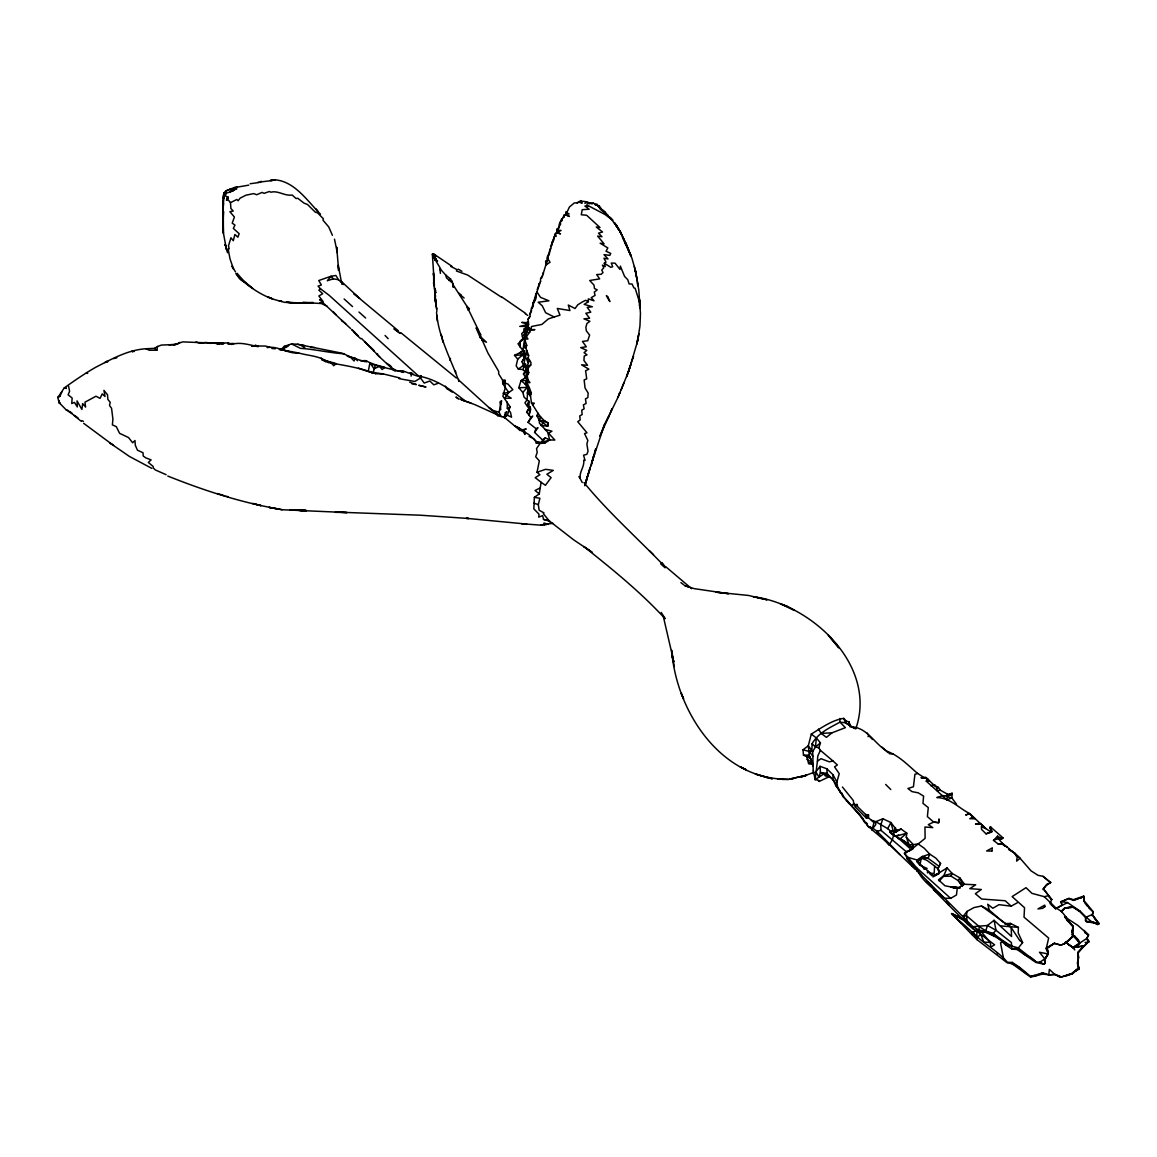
<?xml version="1.0" encoding="UTF-8"?>
<svg xmlns="http://www.w3.org/2000/svg" width="1157" height="1157" viewBox="0 0 1157 1157"><rect width="100%" height="100%" fill="white"/><g stroke="black" fill="none" stroke-linecap="round" stroke-linejoin="round"><path stroke-width="1.5" d="M223.156 200.06L223.127 219.136L223.373 198.541M630.073 366.639L637.637 340.953L639.951 326.028L640.457 313.504L638.78 289.829L635.511 270.883L631.91 258.17L624.115 239.542M433.629 272.922L433.716 283.667L435.509 296.525M526.507 383.386L526.84 382.316L529.949 382.678L527.028 378.556L526.507 383.386L528.547 393.814L530.499 395.81L531.482 402.983L537.904 413.15L536.92 415.768L539.22 420.121L539.451 423.231L554.868 440.079L549.705 439.935L544.788 443.117L540.001 443.435L536.53 448.627L537.21 452.401L535.677 456.755L539.336 460.876L537.022 472.287L539.9 474.76L535.228 477.667L541.1 482.281L539.263 493.923L534.36 497.336L533.84 508.863L538.974 514.142L538.714 517.15L542.619 515.617L543.53 519.406L549.315 520.954L550.342 522.458M906.857 858.74L915.418 867.88L914.912 869.066C900.941 855.63 887.115 841.906 872.031 829.829L873.983 822.598L868.502 817.825L868.517 814.904L865.552 814.47L857.814 806.877L857.106 804.477L852.434 804.679L853.866 803.782L853.288 800.47L842.441 787.035M223.475 203.372L223.084 209.764L223.851 194.116L225.629 192.785L223.272 195.244L223.243 198.585L224.096 192.698L226.801 190.5L233.931 187.694L248.798 185.134M223.041 220.756L223.46 211.485L222.939 230.445L226.468 249.608M223.113 218.861L223.402 233.338L223.258 206.929M434.482 257.013L434.005 254.482L435.018 254.959L433.615 255.871L432.371 254.135L434.439 286.155M912.439 848.558C906.9 840.329 897.037 838.333 889.863 832.302L891.671 831.362L896.024 831.999L896.863 830.292L890.89 822.511L882.863 818.751L875.777 821.672L875.733 824.623L872.899 828.325L876.919 831.145L900.132 854.734M528.084 386.438L527.071 399.758L524.945 402.838L528.908 408.435L526.652 412.167L530.861 417.388L528.055 422.348L535.995 428.654L537.991 427.685L534.592 432.385L542.416 439.877L542.127 442.393L544.788 443.117M964.605 920.77C928.449 898.873 978.432 932.817 977.072 939.701L971.88 934.523L972.589 932.325L976.768 930.792L977.072 939.701L1007.313 962.913C1016.873 963.636 1023.627 970.954 1030.757 976.494L1042.905 972.835L1048.806 974.83L1055.141 974.527L1060.665 977.246L1072.423 973.688L1079.134 968.308C1075.359 963.275 1080.074 957.88 1077.745 952.601C1091.716 937.937 1093.9 936.62 1077.745 952.601L1078.555 957.779L1077.529 963.839L1079.279 969.089L1075.779 970.839L1079.134 968.308M1073.248 900.348L1084.051 896.501L1083.747 901.505L1083.704 896.198L1073.378 899.669L1068.88 898.28L1060.911 901.882L1068.808 898.627L1073.248 900.348L1078.295 898.743M1043.05 889.617L1046.695 884.931L1050.657 882.429L1042.978 876.326L1037.974 875.314L1030.959 870.787L1020.069 858.263L1007.183 847.112L1001.875 843.974L998.361 844.176L993.473 840.372L998.216 838.579L1001.007 839.375L1002.888 837.755L990.609 826.995L989.9 827.371L992.055 831.362L991.448 832.158L985.576 828.499L969.826 813.631C958.835 808.193 950.287 797.882 936.837 797.563L942.666 795.597L946.339 795.987L952.269 793.456L947.728 794.324L940.381 790.202L938.385 787.425L933.858 784.967L925.99 777.518L923.908 777.461L917.617 773.44L914.927 774.308L913.437 786.746L907.927 788.524L911.962 791.605L918.224 792.82L923.604 796.103L922.953 803.348L928.276 807.586L927.393 816.611L933.656 822.077L938.66 822.873L939.05 818.939L938.703 822.54L933.656 822.077L928.29 824.623L932.773 827.631L924.964 826.995L925.108 838.362L913.104 848.081L904.412 853.244L907.319 858.089L916.503 870.136L972.921 926.685L987.485 925.499L996.003 930.271L1011.334 942.492L1011.927 949.044L1017.133 949.521L1035.934 962.479L1043.773 964.157L1045.248 963.304C1042.023 957.331 1052.508 954.135 1046.376 948.104L1048.647 938.067L1024.032 917.168L1024.538 907.724L1012.115 896.603L1026.013 887.679L1031.986 893.378L1044.294 896.675L1047.953 895.822L1051.727 899.278L1050.05 903.747M556.098 236.52L555.519 233.439L551.961 243.635L555.519 233.439L561.087 230.417L557.081 230.243L556.589 233.381M338.509 268.786L336.701 247.15L337.164 251.373M540.521 281.686L540.637 278.273L542.561 275.626L545.815 265.054L545.699 261.28L547.999 260.253L547.362 256.435L549.257 254.15L550.443 248.509L548.23 255.278M551.397 245.573L552.193 241.929L550.689 249.174M554.203 317.004L545.641 312.723L542.271 305.795L538.207 302.237L548.939 300.82L540.55 297.363L536.79 291.766L535.503 299.301L533.232 302.758L540.55 281.31M850.279 726.336L848.949 721.794L846.389 721.259L843.786 718.367C831.999 720.044 821.427 727.927 811.317 734.044L808.295 745.788L809.596 757.893L803.479 755.174L803.016 749.765L809.249 751.486L811.881 750.719L812.084 743.734C818.259 732.844 829.598 727.782 839.982 722.142L845.478 722.763L854.821 728.534L851.769 726.856C867.663 727.796 874.692 744.211 887.433 751.428C899.379 755.94 908.158 765.384 917.617 773.44M545.699 261.28L545.815 265.054L550.052 262.249L547.348 257.982L549.257 254.15M640.009 306.243L640.197 308.34L639.749 301.095M1010.423 923.402L1010.538 924.602L1004.753 923.619L1010.423 923.402L1018.377 927.379L1018.203 932.875L1022.629 942.565L1017.133 949.521M542.561 275.626L541.519 278.331M338.408 270.42L338.263 265.271L341.517 282.655M828.354 777.085L819.272 781.409L818.057 780.049L815.107 779.659L813.429 770.634M1003.509 922.491L989.293 910.111L981.425 906.018L973.992 907.58L967.021 911.427L966.457 915.679L979.241 926.627L978.634 932.368L985.316 932.209L993.386 935.724L1011.985 946.18L1017.986 947.829L1036.412 962.118L1040.013 962.118L1043.773 964.157M458.62 379.409L458.982 381.362L455.67 372.916C448.019 353.767 438.214 333.823 436.536 312.39M528.474 389.49L525.177 384.066L527.303 380.393L523.485 374.015L524.974 371.86L523.181 369.633L525.22 356.443L522.038 361.736L523.398 365.453L526.045 368.215L527.317 376.285L521.055 380.595L518.799 387.711L522.819 392.44L524.092 397.169L528.691 401.392L527.404 405.847L529.125 401.146L528.908 408.435L530.224 407.062L530.658 409.535L529.024 415.522L530.224 407.062L526.652 412.167M433.716 283.667L434.237 278.779L433.21 273.703M223.793 196.618L223.663 198.802L224.444 194.824L226.165 193.335L224.444 194.824L224.068 196.965L225.861 193.421M453.023 283.479L453.313 287.254L453.023 283.479L446.573 278.013L445.561 274.874L440.022 268.742L440.369 273.414M924.024 868.95L927.104 868.43L919.887 865.32L921.276 858.132L926.959 860.374L934.61 866.029L934.162 873.318L929.664 873.535M580.308 201.043L582.231 203.097C572.469 201.014 586.989 200.132 589.607 203.589L585.76 202.562L584.863 203.415M480.401 336.629L480.329 337.743L480.545 334.532L466.806 306.157L452.951 284.579M501.241 404.27L501.502 400.597L499.115 412.311L501.169 416.549L492.925 410.909M526.233 332.883L527.346 321.805L528.503 323.034L526.03 332.507M908.549 851.263L912.555 849.195L913.379 844.668L906.307 837.205L906.784 833.17L901.101 829.034L896.863 830.292L894.853 832.505L895.431 827.559L894.318 832.1M526.84 350.571L525.452 357.123L526.507 358.93L529.487 360.174L527.144 366.162L528.749 372.597L527.028 375.88L527.896 368.418L530.774 364.99L530.976 362.517L528.214 358.005L528.633 355.401L525.784 347.838L526.724 345.321L524.627 339.131L529.776 332.088L530.296 329.571L534.896 329.644L527.144 330.164L525.466 333.158L526.001 336.224L527.997 339.03L524.627 339.131L524.613 347.621L525.784 347.838M548.071 422.681L547.767 426.239L540.984 425.4L544.802 421.148L548.071 422.681L547.767 426.239L539.22 420.121L540.753 417.084L537.904 413.15M524.671 352.205L524.15 358.106L522.689 354.895L519.855 352.755L514.518 355.344L517.743 359.104L516.138 365.858L518.336 369.069L523.181 369.633M949.492 794.338L952.225 793.803L951.792 797.867L946.99 799.877L947.279 796.811L951.965 793.181M813.284 773.614L812.735 751.5L815.497 746.945L816.336 737.949L811.317 734.044M976.985 929.765L972.589 932.325C982.958 943.519 997.334 950.447 1007.429 962.248L1012.361 962.436L1012.115 963.767L1030.627 977.159L1042.761 974.02L1048.806 974.83L1049.356 969.392L1054.837 974.396L1060.665 977.246L1071.975 973.297L1076.531 969.682L1078.642 967.209L1077.471 962.19M870.368 826.966L872.031 829.829L870.368 826.966L868.068 826.546L866.203 822.627L864.858 822.728L860.678 816.061L844.162 797.318L835.672 785.386L833.156 779.63L843.265 796.811L862.717 818.433L868.068 826.546M1017.712 902.532L1011.204 906.162L1005.187 900.753L981.671 899.032L975.351 893.696L981.324 889.502L969.783 888.648L975.698 884.801L964.504 884.252L957.244 888.2L956.477 894.983L950.649 898.353L944.618 898.266C934.813 889.502 920.437 880.419 916.431 867.562L904.412 853.244M1083.964 900.493L1093.278 911.788L1092.237 914.58L1099.15 923.705L1091.904 921.724L1086.611 921.724L1085.57 920.813L1085.989 917.053L1080.349 911.369L1067.535 902.576L1060.983 901.534L1061.981 905.107L1055.546 908.737L1051.149 904.745M288.353 345.755L286.459 345.697L284.55 348.315L281.194 349.501L284.275 346.377L286.256 347.375L286.459 345.697L291.55 343.904L297.465 344.265L342.486 353.304L350.065 356.732L354.085 360.984L355.17 358.28L347.187 356.081L364.73 361.664M586.049 202.171L588.306 202.62L588.219 203.444L593.324 203.27L591.965 203.762M1044.597 959.847L1048.256 953.975L1039.478 952.269L1044.8 958.835L1044.872 963.521L1044.597 959.847L1048.213 953.787L1046.376 948.104L1054.389 943.505L1060.824 945.139L1064.498 943.75L1072.698 936.606L1073.146 926.323L1064.628 916.807L1066.147 917.139L1070.196 923.864M525.813 377.876L526.666 370.934L524.974 371.86L526.045 368.215L525.64 363.761L518.336 369.069M481.833 340.172L486.475 342.226L480.806 336.976L487.965 353.102L498.681 371.383L498.667 373.885L502.615 380.147L505.059 380.277L505.117 388.145L502.876 396.215L510.107 406.772L507.388 415.218L504.307 417.344L500.938 416.462L475.021 404.704L459.936 399.107M1042.761 974.02L1042.905 972.835L1034.156 976.436L1034.358 975.438L1030.757 976.494M1072.467 931.66L1073.146 926.323L1071.961 931.052L1072.698 936.606L1064.498 943.75M226.555 200.306L228.189 197.341L226.555 200.306L226.859 197.992L228.189 197.341L224.342 195.186L225.702 194.014L224.444 194.824L224.096 192.698M556.589 232.615L560.494 233.931L557.356 232.152L556.922 229.216L558.947 228.088L559.221 224.299L561.637 218.977L563.922 217.126L563.951 215.216L569.114 213.915L565.787 212.367L567.176 211.803L569.389 207.06L574.176 203.039L578.11 202.518M889.863 832.302L891.714 831.03L896.024 831.999L901.101 829.034M1017.321 855.905L1016.613 861.112L1020.069 858.263L1014.834 853.157L1008.73 849.412M900.71 838.391L906.784 833.17L895.214 836.424L889.95 831.637L892.38 834.226M563.633 217.458L563.951 215.216L563.126 217.545M939.108 866.362L928.116 858.32L922.346 857.742L916.879 861.69L917.125 860.013L922.245 856.542L929.693 854.097L935.854 858.118L940.554 863.426L937.98 868.502L939.282 873.361L934.61 876.109M917.038 871.395L916.431 867.562L950.649 898.353M433.542 283.523L434.237 278.779M526.594 332.898L527.071 329.803M848.558 724.383L848.949 721.794L850.279 727.059M517.743 359.104L522.689 354.895L524.049 351.67L520.303 347.172L520.216 341.127L522.921 338.582L521.677 333.693L526.854 328.472M940.554 863.426L937.98 868.502L939.383 872.696L933.627 875.632L933.048 877.035M224.068 196.965L224.342 195.186M939.224 881.041L943.548 876.341L947.091 867.924L952.139 873.419L959.789 877.859L964.504 884.252M991.853 850.771L992.316 847.893L986.617 850.973L992.185 851.06M377.515 353.666L377.327 354.809L393.091 369.531L393.77 368.996L396.07 370.891M230.417 344.193L227.915 343.687L228.059 342.92L215.636 343.253M997.262 954.337L997.508 953.006M637.637 340.953L638.982 333.693M922.679 856.686L928.116 858.32L929.693 854.097L924.096 848.11L917.978 843.843L913.379 844.668L912.555 849.195L909.156 844.885L902.807 840.358L912.28 848.717M77.967 417.851L66.151 409.838L59.484 402.998L59.137 400.539L59.094 402.81L60.309 403.431L59.094 402.81L57.85 397.502L64.271 387.899C74.265 380.798 84.851 373.436 95.785 367.232C111.607 359.147 127.762 349.906 145.956 348.749L149.354 350.253L156.86 350.209L157.569 346.493L161.416 345.061L176.095 344.468L168.965 344.844M368.519 370.182L369.951 362.705L365.424 360.594L360.449 360.796M1042.978 876.326L1050.585 882.762M1046.695 884.931L1050.657 882.429M595.233 451.418L595.768 448.728L585.948 482.267M842.137 793.297L840.242 792.299L837.567 787.208L836.901 782.031L839.23 773.671L834.544 766.831L837.379 764.965L832.997 760.988L829.309 761.841L820.949 758.688L817.421 761.248L815.107 779.659L823.871 773.859L827.053 773.426L833.04 779.977L832.968 774.713L826.893 768.812L820.082 766.31L815.916 771.893L818.968 777.186L820.4 772.5L820.082 766.31M1071.961 931.052L1073.277 935.377L1069.589 939.802L1064.078 943.779L1060.824 945.139L1054.461 943.172L1046.174 949.116M225.875 192.959L226.295 190.891L229.563 189.589M589.029 472.418L589.983 468.021L586.194 480.155M592.688 459.936L593.324 456.899L591.241 465.794M1083.704 896.198L1079.987 898.208L1084.051 896.501M371.99 373.393L373.118 372.742L375.403 364.788L369.951 362.705L373.971 368.721L379.568 366.379L402.144 371.889L404.516 371.527L416.52 375.794C434.757 378.151 450.999 389.576 465.071 400.915M1078.555 957.779L1077.673 953.455L1083.617 946.108L1072.915 947.626L1067.882 944.17M1085.57 920.813L1085.497 917.429L1092.237 914.58L1092.02 915.592L1093.278 911.788M535.677 294.08L535.503 299.301L533.623 303.322M525.683 336.412L525.018 339.363L522.921 338.582M985.316 932.209L987.485 925.499L994.051 920.307L1011.565 936.505L1011.146 927.495L981.425 906.018M411.097 376.112L411.704 373.653L410.041 372.973M531.786 308.688L533.232 302.758L533.348 305.405L531.786 308.688L533.348 305.405M979.502 823.162L975.496 824.059L979.212 824.348L979.502 823.162L983.175 825.838L985.576 828.499L981.411 826.778L981.57 829.41L986.039 833.835L991.448 832.158L989.9 827.371M893.942 833.619L892.423 839.707L889.458 844.465M527.028 375.88L528.749 372.597M590.186 550.92L573.698 539.871L549.17 520.824L543.327 513.65L544.021 512.927L539.148 510.223L538.309 504.611L539.914 498.262L534.36 497.336M585.659 483.38L587.394 476.684L584.878 485.766M946.99 799.877L926.294 781.192L926.815 779.211L927.827 779.124M433.615 255.871L434.005 254.482M527.115 328.154L525.423 333.983L527.086 330.931M632.749 358.757L633.486 356.24L626.675 376.459L630.305 366.205L628.728 371.223M537.224 289.496L539.509 283.393L538.931 283.87M584.863 485.116L585.644 482.527M435.046 257.968L435.09 260.094L436.334 259.298L434.15 256.926L435.582 256.738L434.497 255.856M566.583 212.975L565.759 213.597L565.874 212.425L566.019 214.797L565.787 212.367L566.583 212.975L566.019 214.797L569.418 216.417L565.585 214.826M257.895 182.285L272.04 180.564L272.3 179.754C293.516 179.48 306.938 200.523 320.46 214.146M591.733 463.031L592.89 459.488L592.456 460.558M594.553 454.151L593.151 458.432L604.547 424.402L599.876 436.175M628.902 370.717L617.867 397.574L604.937 423.997M623.84 383.155L621.251 389.721M832.997 760.988L820.385 750.329L818.809 747.798L820.472 742.895L816.336 737.949M882.863 818.751L880.723 825.086L881.056 830.379L906.481 851.914M587.366 476.901L589.347 471.087M527.187 393.12L528.055 390.69M530.499 395.81L528.445 390.762L529.414 388.014L526.84 382.316L527.91 379.424L527.158 375.403M534.592 432.385L535.995 428.654M610.867 411.69L611.966 408.898L608.553 417.185M619.414 393.698L619.863 392.541L617.867 397.574M524.483 340.693L522.79 350.484L519.855 352.755L524.801 350.73L522.689 354.895L514.518 355.344M943.548 876.341L951.04 876.167L952.139 873.419L943.649 875.675L938.515 879.855L944.965 885.756L957.244 888.2L960.324 887.607M449.871 360.203L450.492 358.684L449.581 358.135M530.282 395.622L531.352 393.033L529.414 388.014L527.259 386.163M855.746 728.939C877.729 666.042 812.026 604.099 753.221 596.708L766.946 599.76M1086.611 939.065L1088.563 934.856L1077.991 925.513L1065.626 917.414M57.85 397.502L60.019 396.084L61.928 391.746M520.303 347.172L518.018 343.745L523.543 339.16L526.073 333.418M516.253 426.499L518.972 427.916L520.274 430.606L504.409 417.373L506.795 411.762L505.219 412.615L504.409 418.01M629.133 368.707L630.782 365.005M1087.218 937.705L1088.563 934.856M820.385 750.329L817.739 756.143L817.421 761.248M214.363 343.05L218.977 344.077L223.778 343.528L182.835 341.894L173.579 344.902M1072.698 936.606L1073.277 935.377M527.028 380.147L525.177 384.066L521.055 380.595L527.303 380.393M535.995 443.261L536.674 441.8L529.024 434.728L514.561 425.66M599.991 436.059L608.539 416.809L604.793 424.156M551.961 243.635L553.841 239.832M891.454 831.637L887.723 828.687L890.89 822.511L893.508 832.028M1001.007 839.375L1002.888 837.755M379.756 357.021L361.476 338.423M436.796 311.45L436.984 308.066M523.543 339.16L525.654 335.617M522.038 361.736L525.22 356.443M529.747 395.708L531.352 393.033L528.445 390.762M527.144 330.164L528.72 327.576L527.144 324.293M851.769 726.856L845.478 722.763L846.389 721.259M1065.539 976.016L1072.423 973.688L1073.277 972.299M868.502 817.825L866.434 818.158L855.442 807.196L857.106 804.477M226.194 191.411L223.793 194.246L226.295 190.891M341.937 284.42L342.602 283.335L341.257 281.353L359.581 298.376L353.897 293.748L398.283 330.743M661.978 562.591L665.463 567.277C638.505 539.003 608.813 513.028 583.967 482.556M522.501 336.615L527.274 329.152M557.891 228.956L557.356 232.152M868.517 814.904L866.434 818.158L865.552 814.47M904.948 854.343L907.001 851.133L907.218 851.957M528.503 323.034L527.982 319.375L529.848 316.584L531.497 307.849M529.646 313.88L531.613 310.814M548.288 257.809L547.348 257.982L546.422 264.129L546.306 262.075M536.674 441.8L540.001 443.435L537.05 443.001L536.674 441.8L542.127 442.393L545.28 437.852L549.705 439.935L548.028 433.644L551.947 431.171L544.614 429.29M505.059 380.277L502.717 383.603L508.69 392.512L504.64 398.341L511.22 398.182L503.093 393.25L508.69 392.512L512.855 389.678L507.995 384.081L504.712 382.895L502.717 383.603L502.615 380.147M437.433 321.227L436.782 315.196M550.558 246.383L552.135 244.228M868.01 736.647L868.777 735.606L866.853 732.829M545.887 262.697L547.304 260.802M528.055 422.348L532.726 416.086L530.861 417.388M577.213 203.372L578.138 202.2M1036.412 962.118L1031.306 957.765L1024.046 954.221L1017.986 947.829L1011.927 949.044L1005.708 944.994L1005.78 942.825L993.125 933.424L986.111 931.197L978.634 932.368L973.5 929.129L967.816 924.429L963.029 916.503L967.021 911.427M1043.339 888.677L1051.655 899.611L1043.339 888.677L1046.825 884.266M1094.305 918.152L1099.15 923.705L1097.718 924.53L1091.904 921.724L1086.264 921.42L1098.152 923.995M366.885 361.085L366.162 361.953L365.424 360.594M946.339 795.987L947.728 794.324M435.582 256.738L434.526 257.968L434.15 256.926M260.195 182.416L261.178 181.259M532.784 404.921L534.303 403.171L531.482 402.983M522.819 392.44L527.187 387.436L518.799 387.711M1061.432 911.73L1064.7 908.014L1072.741 906.741L1079.871 911.73L1085.497 917.429M225.977 191.411L226.801 190.5M979.241 926.627L993.386 935.724L993.125 933.424L996.003 930.271L994.051 920.307M524.613 347.621L526.724 345.321M595.334 204.746L596.954 204.153L597.692 205.295L595.334 204.746L597.692 205.295L602.566 210.415L600.425 208.246M993.473 840.372L997.565 836.178L1001.485 838.507L998.216 838.579L997.565 836.178M1072.423 973.688L1076.531 969.682M523.485 374.015L526.666 370.934M916.879 861.69L922.245 856.542L928.116 858.32M554.536 236.592L555.461 235.724M1080.349 911.369L1072.958 907.218L1064.7 908.014L1061.316 911.21L1055.806 907.883L1044.294 896.675M977.115 937.575L980.688 934.263L994.601 944.835L990.869 947.033L990.291 942.405L982.51 933.236M479.634 335.385L480.545 334.532L480.329 337.743L476.077 327.908L478.246 329.731M950.432 795.163L952.269 793.456M286.256 347.375L288.845 345.017M467.905 310.09L469.38 308.774L466.806 306.157M957.244 888.2L960.108 887.795M1072.958 907.218L1065.105 907.985L1061.316 911.21L1066.147 917.139L1067.737 921.42M373.566 351.106L374.145 350.614L364.614 341.561M255.769 345.379L252.009 346.362L255.769 345.379L258.3 346.42M839.823 718.497L839.982 722.142L845.391 727.666L831.955 732.829L826.416 737.371L821.166 733.379L818.476 729.141M812.084 743.734L815.497 746.945L820.472 742.895M450.767 279.213L448.815 280.428L450.767 279.213L445.561 274.874M58.154 397.082L60.019 396.084M419.687 377.037L329.022 295.209L320.547 288.831L318.84 290.147L322.702 293.733L318.855 295.961L323.15 301.543L319.694 299.649L350.672 328.617M1001.875 843.974L1002.555 843.453L1007.183 847.112M803.016 749.765L808.295 745.788L811.881 750.719M1083.69 945.775L1073.32 947.597L1065.438 942.116L1072.915 947.626L1087.103 938.197L1088.708 942.073L1085.136 942.478M177.354 344.251L179.942 342.342M235.507 271.895L231.979 266.182L233.512 269.002L230.026 258.922L228.131 248.871L229.173 248.856L228.493 245.805L230.952 237.778L233.309 240.714L234.871 234.466L237.865 237.214L239.166 233.714L233.338 228.406L234.972 225.109L232.21 223.142L234.408 217.01L229.881 211.688L233.222 211.066L230.894 208.491L230.489 202.649L236.809 199.481L238.14 200.754L240.164 198.122L246.065 195.157L253.759 193.595L256.652 194.738L262.104 192.409L264.071 193.364L269.393 191.484L270.868 192.207C278.099 190.24 284.665 196.285 292.157 195.027L296.062 198.541L297.711 198.237L304.045 203.14L307.516 204.485L315.21 212.107L317.495 212.801L323.41 218.818L322.948 220.134L328.762 226.989L332.406 235.29M542.416 439.877L545.28 437.852M1073.32 947.597C1084.63 944.343 1078.093 938.674 1072.033 934.567M1044.8 958.835L1040.013 962.118L1040.114 963.26M526.363 327.272L523.759 329.051L524.786 333.115M1078.396 943.996L1072.915 947.626L1074.81 949.955M908.693 850.988L913.104 848.081M582.246 482.512L579.064 476.525L580.192 478.174C579.223 471.564 584.733 466.705 583.707 460.139L585.066 460.443L583.547 455.193L586.845 454.339L588.031 451.317L586.888 443.97L587.857 440.47L584.531 433.571L586.989 432.819L577.748 421.683L580.163 420.005L579.758 415.913L582.145 414.553L581.754 410.171L584.126 408.826L583.403 404.892L586.093 403.446L585.471 398.919L587.828 397.603L588.146 393.047L585.037 387.928L584.14 379.959L586.715 378.86L585.601 370.761L588.87 369.155L581.523 364.817L587.539 365.265L583.923 360.478L584.242 356.038L587.004 354.852L584.054 352.639L586.801 350.383L580.727 347.621L586.295 346.796L582.463 341.431L587.713 340.736L589.622 335.067L586.339 330.859L585.861 327.33L586.903 323.57L589.911 321.27L583.909 318.84L589.622 318.247L585.818 313.287L590.779 312.173L587.206 307.4L592.355 306.764L584.169 304.363L588.363 301.688L588.306 298.882L594.033 300.806L591.213 297.653L595.074 295.411L594.279 292.099L597.229 289.886L594.481 288.498L593.989 285.085L589.723 280.5L599.673 278.866L596.65 274.585L601.192 274.267L602.985 272.575L601.799 270.015L603.766 267.802L602.45 265.127L605.241 266.544L604.316 263.203L605.993 262.118L603.954 258.257L608.018 258.951L604.026 254.656L609.826 255.35L610.737 253.397L606.051 251.228L607.844 247.96L600.136 243.187L604.099 243.867L597.619 236.1L601.944 236.722L598.487 233.164L602.551 232.007L596.274 226.989L599.991 227.524L586.642 215.26L581.291 214.754L582.188 209.677L589.173 209.229L584.921 206.047L587.742 206.582L586.7 204.861L605.097 214.551L610.665 218.702L607.57 215.766L612.848 220.307L610.028 217.285L615.162 224.415M1070.167 938.573L1072.149 937.315M947.091 867.924L939.383 872.696L938.023 868.169M1054.461 943.172L1046.376 948.104L1048.256 953.975M145.956 348.749L154.474 348.344L157.569 346.493M973.312 816.697L969.812 818.693L975.076 818.78L970.246 814.557M504.307 417.344L503.411 416.679L507.388 415.218L511.539 417.2L510.497 412.413L507.33 408.334L510.107 406.772M433.513 255.234L432.689 255.35L432.675 254.034C433.904 257.244 430.939 252.226 435.018 254.959L432.371 254.135M528.214 358.005L526.507 358.93L527.997 362.503M979.212 824.348L980.615 823.596M981.411 826.778L983.175 825.838M600.714 208.723L597.648 205.845L599.152 205.758L602.754 211.138L600.078 207.971M434.945 293.025L436.232 292.359M873.983 822.598L875.777 821.672L887.723 828.687M539.509 488.254L535.069 490.481L539.263 493.923M813.805 772.457L801.758 776.752M1003.741 941.364L1000.545 942.868L1003.495 958.372M969.031 813.501L965.69 815.063L969.826 813.631M649.439 550.718L653.531 554.68M258.011 346.652C249.507 344.988 240.164 341.662 231.66 344.453L228.059 342.92M537.022 472.287L545.569 469.323L553.306 470.378L546.885 474.269L551.108 477.624L545.424 485.304L541.1 482.281M529.848 316.584L527.982 319.375M1067.535 902.576L1055.546 908.737L1050.599 903.038M986.039 833.835L992.055 831.362M939.282 873.361L933.627 875.632L921.42 865.523L917.125 860.013L907.464 857.221M998.361 844.176L1002.555 843.453M227.423 192.901L233.439 190.645L229.78 191.903M236.91 188.779L230.908 190.948L235.594 189.271M438.546 383.155L433.832 384.833L429.811 381.015L424.243 383.054L420.483 378.006L420.888 375.678L420.483 378.006L414.857 381.477L399.035 378.657M542.127 442.393L549.705 439.935M338.538 279.734L333.303 278.823L327.301 280.761L330.989 276.277L335.877 275.482L338.538 279.734L343.701 284.564M527.144 366.162L530.774 364.99M284.275 346.377L286.459 345.697M783.52 779.384L777.634 779.095L788.047 779.558L806.631 775.204L789.248 779.124M895.258 836.092L898.772 835.007M933.858 784.967L930.864 785.704L934.249 785.372L937.025 787.801L938.385 787.425M527.664 326.39L519.739 326.39L528.503 324.437M801.28 776.868L806.096 775.595M113.661 358.583L116.871 357.773M529.776 332.088L525.466 333.158L525.77 334.257M354.866 332.421L351.757 329.615L358.178 335.718M963.029 916.503L966.457 915.679L967.223 921.999L973.5 929.129M104.622 362.517L107.731 361.794L106.704 361.201M546.523 524.613L540.767 524.873L553.032 523.34M934.249 785.372L935.246 785.155M881.056 830.379L876.919 831.145L877.888 833.98M250.216 183.732L258.98 182.531M525.292 325.305L528.792 324.683M267.108 347.606C278.345 345.524 287.63 354.085 298.636 352.972C308.615 355.908 319.824 355.647 328.169 362.503C344.063 365.323 360.695 367.854 375.721 373.697L383.415 373.971L399.96 377.992M940.381 790.202L937.083 790.679L937.025 787.801M529.414 393.279L531.352 393.033M275.25 179.769L270.203 180.405L272.04 180.564M410.865 374.029L412.904 373.783L411.024 372.626M233.931 187.694L237.387 187.145M953.267 914.276L961.915 919.005M229.91 189.054L232.658 188.822M1048.806 974.83L1054.837 974.396L1061.085 976.71M313.258 302.599L298.651 303.148L286.184 302.165L291.824 302.946L297.407 302.801L284.55 302.353L279.141 300.849L281.961 301.384C265.242 298.39 250.013 288.021 237.952 276.364M210.024 343.34L212.917 343.152L205.324 342.472L200.32 343.311L195.938 342.009M313.113 302.599L302.801 302.483L320.605 303.481M790.014 778.936L793.297 778.733M436.334 259.298L435.09 260.094L435.625 259.342L437.577 261.034L435.206 259.703L440.643 268.843M344.453 353.854C329.586 352.899 315.022 349.269 300.444 348.373L291.55 343.904M913.379 844.668L909.156 844.885L906.307 837.205M1018.377 927.379L1000.819 925.933M821.166 733.379L831.955 732.829M787.83 779.225C721.028 780.006 676.209 711.439 671.696 650.35L674.198 666.548M227.915 343.687L234.003 343.455M1002.772 838.42L998.216 838.579L1004.883 846.273M221.652 343.586L223.778 343.528M340.621 512.204L335.27 512.291L347.071 512.565L282.192 509.731L269.104 507.431L282.192 509.731M397.834 370.905L404.516 371.527M302.252 510.512L306.229 510.454L296.525 510.179L302.252 510.512L298.448 510.295M803.479 755.174L808.873 755.116L811.259 759.527M254.93 346.059L265.242 346.015L269.885 347.187M926.294 781.192L929.563 781.192L925.99 777.518L920.958 777.735L925.282 777.866M812.735 751.5L809.249 751.486L813.053 756.447M812.098 763.577L808.598 763.533L806.646 756.288L809.596 757.893M297.465 344.265L304.681 345.581M521.662 523.832L526.768 524.092L466.271 518.307L468.686 518.495L420.136 515.198L339.869 512.218M310.712 347.389L314.718 347.534M990.291 942.405L983.812 942.145L980.688 934.263L976.768 930.792M323.251 302.989L319.867 302.845L327.185 306.258M526.507 322.629L521.807 322.413L528.46 323.685M541.606 525.235L526.565 524.078M271.837 348.488L275.236 348.778M322.008 359.552L336.181 363.616L333.737 365.713L330.757 362.488L322.008 359.552L321.256 358.019M372.337 364.426L379.568 366.379L382.143 369.531L384.775 367.319L375.403 364.788M282.843 350.05L279.3 349.428L298.636 352.972M813.067 764.054L808.598 763.533L811.505 761.928L807.008 759.44M1011.204 906.162L998.997 904.673L992.851 908.259L987.716 904.253L989.293 910.111M889.082 753.612L893.32 754.147M828.499 775.508L827.053 773.426L820.4 772.5L828.499 775.508L831.984 778.603M986.111 931.197L979.068 930.17L972.921 926.685M383.415 373.971L373.653 372.496L375.721 373.697M411.892 383.849L416.346 384.558L409.723 382.186M526.825 327.272L531.237 328.921L531.439 326.52L541.881 324.423L548.404 318.869L559.988 315.152L557.298 308.456L569.938 310.553L568.289 305.043L575.043 308.529L577.835 304.739L582.361 301.948L585.601 300.285L588.363 301.688M273.11 508.111L274.166 508.285M1004.753 923.619L1010.538 924.602M830.061 776.766L825.346 775.942L823.871 773.859M593.122 203.111L595.841 204.225M539.22 420.121L544.802 421.148L547.753 423.129M1011.985 946.18L1005.708 944.994L993.125 933.424M278.345 508.935C240.482 502.442 203.473 490.322 167.794 476.048M368.23 371.686L373.118 372.742M767.077 777.634L772.428 778.791L755.29 774.004L766.773 777.547M215.896 343.398L218.977 344.077M284.608 350.369L288.888 351.338M947.279 796.811L951.792 797.867L956.579 804.303M465.143 400.785L461.484 399.903L471.015 403.099M951.04 887.159L953.932 887.867M543.53 519.406L549.17 520.824M815.497 746.945L818.809 747.798M217.241 493.547L222.448 495.008M64.271 387.899L66.412 388.492L65.587 387.595M766.715 599.745L748.492 595.45L715.706 592.138L728.548 593.7L694.041 588.609L684.713 585.616L689.153 587.25M492.925 410.561L489.064 407.553L491.638 410.012L499.115 412.311M226.555 496.266L228.088 496.743M951.083 886.826L955.378 888.142M548.317 524.367L544.007 523.022L544.296 524.815M66.151 409.838L68.321 410.533M533.883 503.194L538.309 504.611M871.568 820.255L875.777 821.672M536.92 415.768L540.753 417.084L544.802 421.148M166.102 474.688L155.298 469.916L153.346 468.079L153.143 466.416L148.313 462.453L151.119 459.908L145.768 457.854L143.208 455.988L143.02 452.749L137.466 450.203L135.297 445.243L134.979 440.542L132.636 442.755L128.557 437.577L119.576 433.297L116.336 426.687L112.388 424.879L112.909 419.08L111.549 408.262L109.51 405.471L110.204 402.274L107.876 399.425L107.514 394.797L103.942 390.357L105.012 396.504L102.206 393.915L100.052 398.355L96.002 396.215L84.953 402.188L85.589 407.09L82.682 403.576L81.872 409.462L77.042 400.886L77.317 406.96L74.438 402.39L71.734 403.533L72.168 398.037L68.118 394.812L69.608 391.283L68.523 385.961M221.377 494.704L224.863 495.905M597.648 205.845L599.225 206.423L598.444 206.134M358.395 368.143L366.581 371.093M342.458 320.778L341.474 320.417L345.712 323.729M588.306 202.62L591.27 203.589L590.562 202.75M467.066 307.82L469.38 308.774M846.374 800.904L848.211 801.685L848.674 803.508M81.973 420.714L83.405 421.336M542.633 273.226L543.501 273.602M459.806 294.558L464.116 298M529.053 436.42L532.77 438.098M868.965 827.385L872.118 828.962M151.784 468.354L129.454 456.465L109.669 442.842L113.56 445.271M525.871 353.912L528.633 355.401M321.646 359.538L326.028 361.953M458.201 269.176L461.918 271.302M1008.759 849.383L1013.431 852.102M400.467 370.905L402.144 371.889L402.853 370.862L403.055 372.467M911.846 865.725L915.418 867.88M112.099 444.389L83.666 423.317M386.742 363.37L390.328 365.583L393.091 369.531M951.04 876.167L958.3 880.651L962.378 885.727M452.199 392.078L446.645 388.55L445.402 386.192M458.75 398.847L455.93 397.053L458.317 398.803M604.316 263.203L610.78 267.325L612.66 266.717L611.301 263.058L615.032 263.174L619.978 269.451L620.354 266.096L624.563 276.407L627.774 279.705L629.119 283.957L632.026 283.986L633.891 287.862L635.164 288.324L639.705 302.715M525.278 313.807L527.766 315.413M1084.688 932.585L1088.433 935.015L1084.123 930.43M501.964 297.06L525.654 313.417M691.597 588.653L665.796 566.742M86.486 372.655L87.657 373.436L86.833 372.54M592.485 552.41L583.779 546.509C612.082 568.998 640.616 592.08 665.044 618.648M1012.361 962.436L1019.838 967.541L1026.187 973.616M301.225 345.48L305.101 348.127M957.62 916.156L961.771 919.02M132.636 350.629L134.01 351.583L132.288 350.745L132.433 352.017M1022.629 942.565L1019.707 940.482L1011.146 927.495M69.536 411.386L71.951 413.107M400.452 333.404L393.93 328.747L399.57 333.057M926.815 779.211L929.563 781.192M400.741 332.623L456.364 378.021M336.152 314.776L333.23 311.739M518.972 427.916L524.656 431.387L524.989 434.468L522.255 430.158M605.921 212.989L600.136 208.969L607.801 214.985M501.863 297.465L467.674 275.062L456.422 270.984L457.131 269.668L450.796 266.414L451.823 266.197L434.425 254.424M344.106 298.954L352.552 306.591M680.923 582.607L683.946 584.95M937.228 892.524L933.337 889.516L967.816 924.429M392.049 368.808L394.913 371.035M154.474 348.344L156.86 350.209M1085.989 917.053L1092.107 922.187M602.32 209.663L605.299 212.194M74.222 415.652L81.236 421.278M926.092 881.403L931.457 885.727M235.782 273.558L240.02 278.692L252.689 288.455L237.344 275.54L242.059 280.717L239.08 277.651M896.183 836.222L909.662 848.197M934.61 866.029L938.457 869.211M892.105 833.734L895.214 836.424M459.994 381.232L491.638 410.012M660.705 563.893L665.13 567.812M459.04 293.184L461.368 295.266M358.988 312.057L365.655 318.03M882.039 747.162L887.911 752.542M853.866 803.782L855.442 807.196M818.418 780.628L819.272 781.409M1088.52 907.71L1093.148 911.947M955.465 917.515L971.88 934.523M244.59 282.207L237.098 273.254M354.23 332.58L360.68 338.726M1071.165 924.805L1073.074 926.656L1070.051 923.055M830.885 638.245L838.912 647.891L828.282 635.338M885.669 784.432L890.774 789.508M927.712 881.764L930.257 884.295M916.185 869.254L921.652 874.793M385.064 335.501L388.173 338.668M960.599 922.635L953.238 914.768M868.777 735.606L872.523 739.482M355.17 358.28L357.527 360.782M227.336 198.787L230.489 202.649M326.491 360.709L328.169 362.503M931.935 875.835L927.466 871.062L927.524 872.884M320.547 288.831L318.059 286.112L321.386 284.998L318.754 280.529L330.989 276.277L333.303 278.823M835.672 785.386L838.232 788.221M858.046 813.125L857.163 812.142L862.717 818.433M580.886 200.841L581.595 201.665L580.973 200.595M318.349 211.977L315.832 208.969L317.987 211.601M921.42 865.523L924.472 869.196M917.834 862.833L919.887 865.32M1064.628 916.807L1069.082 922.447M528.72 327.576L530.296 329.571M533.637 438.604L537.05 443.001M1084.702 902.735L1087.566 906.466M884.367 838.912L889.024 845.188M614.222 222.578L620.514 231.921L624.187 239.875L619.892 231.458L622.047 235.522M495.485 412.702L498.074 416.216M866.203 822.627L867.345 824.218M962.349 886.363L958.3 880.651L959.789 877.859L962.798 885.481M1092.237 914.58L1096.59 920.726L1097.718 924.53M1087.32 940.062L1088.708 942.073M896.559 836.164L898.425 838.825M946.44 901.505L949.159 905.454M661.226 612.458L664.986 618.359M917.125 860.013L919.772 864.207M616.16 224.964L620.687 232.615L615.452 224.458L619.212 230.257L616.898 226.078M614.859 223.012L617.071 227.076L615.278 223.619M625.011 241.871L622.466 237.171L630.883 255.813L625.011 241.871L627.036 246.137M832.968 774.713L836.901 782.031M1014.834 853.157L1016.41 856.368M808.873 755.116L812.402 762.492L812.055 761.002L812.749 765.818M561.637 218.977L562.273 220.452L560.263 222.158L560.624 224.096L557.081 230.243L556.922 229.216M627.586 247.367L630.637 255.176L625.85 243.028M843.786 718.367L845.478 722.763M440.918 334.214L442.234 337.772M624.534 241.278L626.038 245.472M334.489 239.181L337.323 252.79M1087.103 938.197L1088.433 941.943M434.873 288.411L435.77 291.043M441.757 336.166L442.972 342.168M842.513 794.469L843.265 796.811M663.395 616.797L673.822 661.818L671.899 655.238L673.143 660.329M225.543 245.877L225.21 244.474L226.541 249.189M1060.983 901.534L1061.981 905.107M225.21 244.474L227.51 252.761M634.34 266.486L637.073 279.719M634.875 268.814L636.278 274.759M636.22 274.31L635.511 270.883L636.495 276.523M636.885 277.637L637.84 285.316M639.199 298.68L639.864 303.467M436.117 306.909L435.018 296.669L436.117 305.13M435.018 296.669L435.639 301.5M436.001 302.555L436.478 308.977M637.507 283.176L637.796 285.736M435.148 295.556L435.683 302.613L435.336 297.812M500.605 404.415L500.33 401.479L500.721 409.809M434.598 287.847L435.379 296.337M922.245 856.542L922.346 857.742M432.964 255.191L433.181 258.098M599.152 205.758L599.283 207.638M455.525 371.007L455.67 372.916M440.022 268.742L440.108 269.899M826.893 768.812L827.053 773.426M639.503 301.225L639.604 306.2L639.575 299.316M507.258 402.144L507.33 408.334M638.302 336.036L636.871 343.846L638.302 336.036M990.609 826.995L990.103 828.325L990.609 826.995M522.111 429.869L521.677 431.011L526.218 428.943L522.111 429.869M1044.872 906.611L1042.688 908.332L1037.945 908.939L1044.771 905.107L1044.872 906.611M1074.766 936.172L1073.942 936.736L1079.77 943.085L1074.766 936.172M449.755 280.008L452.011 281.223L449.755 280.008M303.235 510.541L289.814 509.702L306.374 510.685L303.235 510.541M300.502 303.004L296.987 302.801L302.44 303.134L300.502 303.004M957.634 887.549L952.978 886.739L957.634 887.549M425.733 386.944L418.964 385.353L425.733 386.944M260.932 505.609L252.819 503.512L260.932 505.609M786.659 606.037L780.31 603.795L794.541 610.39L786.659 606.037M272.43 298.795L267.773 296.93L272.43 298.795M746.077 769.68L740.379 766.845L746.077 769.68M607.975 297.161L606.34 295.599L609.869 301.558L607.975 297.161M683.512 698.741L681.343 693.491L683.512 698.741"/></g></svg>
